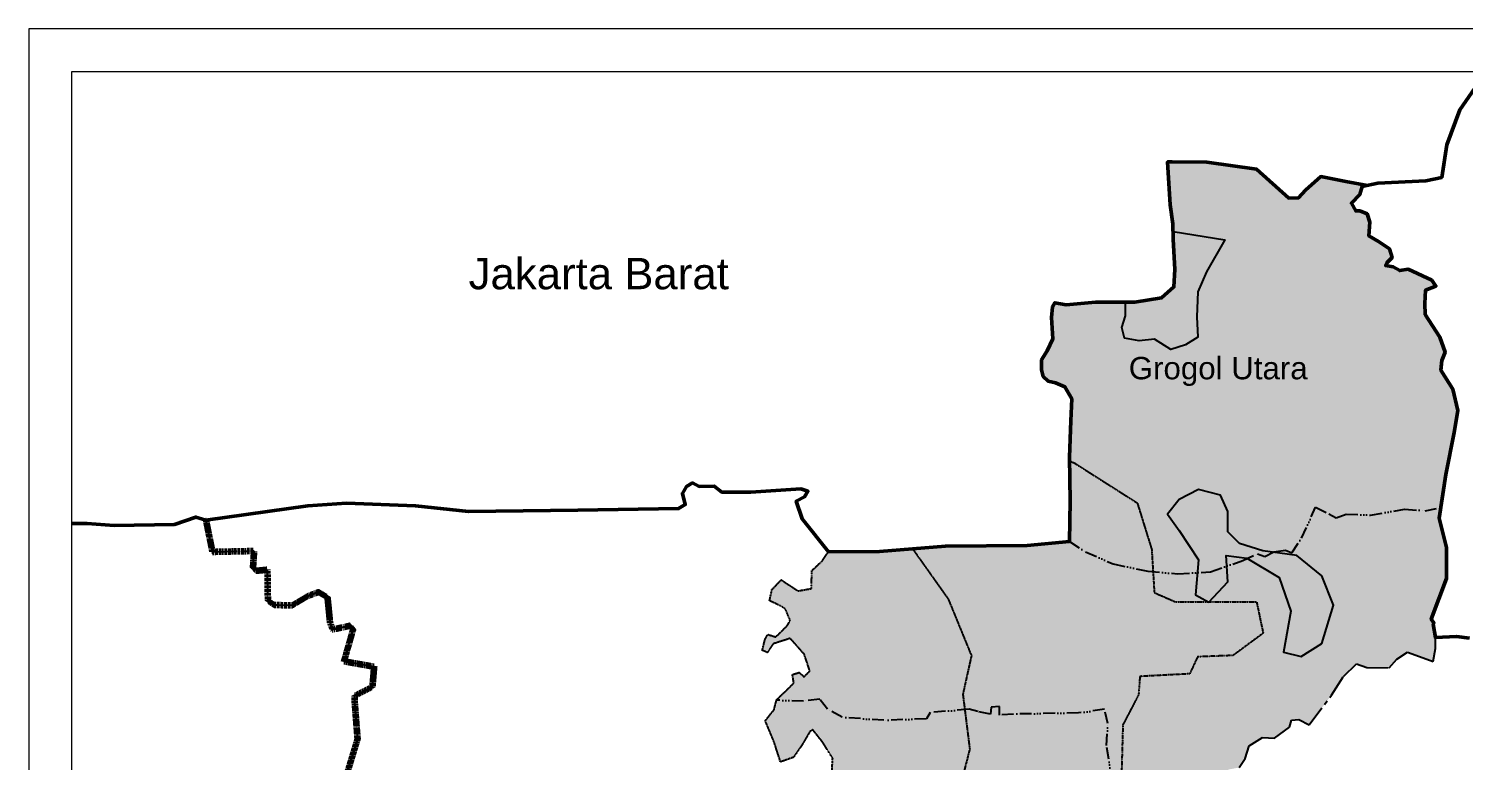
# Model space of a CAD drawing. Header units: inches. Extents: x 1578671 to 3835292, y 1167775 to 2060134.
# Drawn here: x 3235410 to 3381596, y 1922860 to 1997430 of the extents above; entities that cross this region are included whole.
import ezdxf

# ---------------------------------------------------------------- set-up
doc = ezdxf.new("R2010")
doc.units = ezdxf.units.IN
doc.header["$MEASUREMENT"] = 0
doc.linetypes.add('ACAD_ISO14W100', pattern=[24, 12, -3, 0, -3, 0, -3, 0, -3])
doc.linetypes.add('PHANTOM2', pattern=[1.25, 0.625, -0.125, 0.125, -0.125, 0.125, -0.125])
for name, color, linetype in [('Batas Desa', 7, 'ACAD_ISO14W100'), ('Batas Wilayah', 7, 'PHANTOM2'), ('Bbatas Provinsi', 7, 'PHANTOM2')]:
    doc.layers.add(name, color=color, linetype=linetype)
doc.layers.add('Batas Luar', color=7, linetype='Continuous', lineweight=20)
doc.styles.get("Standard").update_dxf_attribs({"font": 'arial.ttf'})

msp = doc.modelspace()

# ---------------------------------------------------------------- hatches: boundary and pattern name
at = {"true_color": 0xc7c8ca}
h = msp.add_hatch(color=9, dxfattribs=at)
h.dxf.hatch_style = 1
h.paths.add_polyline_path([(3348373, 1949093), (3342138, 1953055), (3341475, 1953348), (3341540, 1949322), (3341460, 1945171), (3343108, 1944098), (3345923, 1942871), (3349454, 1942134), (3349980, 1942088), (3349843, 1944355)])
h.paths.add_polyline_path([(3354519, 1933412), (3358127, 1933545), (3361200, 1935814), (3360531, 1939017), (3355696, 1939017), (3355649, 1938966), (3355558, 1939017), (3352248, 1939017), (3350110, 1939951), (3349980, 1942088), (3349454, 1942134), (3345923, 1942871), (3343108, 1944098), (3341460, 1945171), (3337162, 1944763), (3331191, 1944712), (3329106, 1944694), (3327705, 1944602), (3326177, 1944480), (3325471, 1944423), (3329110, 1939295), (3331473, 1933523), (3330598, 1929588), (3330794, 1928022), (3331231, 1928057), (3332123, 1927829), (3333404, 1927555), (3333495, 1928263), (3334342, 1928354), (3334342, 1927463), (3335760, 1927578), (3342392, 1927688), (3345038, 1928059), (3345367, 1926602), (3345253, 1924359), (3345813, 1920607), (3346328, 1920521), (3346742, 1920568), (3346904, 1926472), (3348507, 1929541), (3348640, 1931410), (3353718, 1931677)])
h.paths.add_polyline_path([(3345813, 1920607), (3345253, 1924359), (3345367, 1926602), (3345038, 1928059), (3342392, 1927688), (3335760, 1927578), (3334342, 1927463), (3334342, 1928354), (3333495, 1928263), (3333404, 1927555), (3332123, 1927829), (3331231, 1928057), (3330794, 1928022), (3331298, 1923992), (3330423, 1920581), (3329202, 1915396), (3329552, 1910325), (3329202, 1909275), (3327451, 1911112), (3325438, 1916183), (3321236, 1921955), (3319660, 1920031), (3317034, 1916096), (3317909, 1913997), (3318347, 1911024), (3320885, 1910499), (3321411, 1907176), (3324825, 1906127), (3326926, 1904641), (3328350, 1903462), (3328379, 1903405), (3328705, 1903414), (3328004, 1905468), (3331370, 1905889), (3336675, 1906052), (3340835, 1906472), (3342362, 1905593), (3342993, 1906690), (3344839, 1908721), (3346266, 1910896), (3346290, 1913681), (3345914, 1916629)])
at = {"true_color": 0xeb5a00}
h = msp.add_hatch(color=32, dxfattribs=at)
h.dxf.hatch_style = 1
h.paths.add_polyline_path([(3357594, 1948231), (3356846, 1949875), (3354602, 1950473), (3352657, 1949427), (3351460, 1947933), (3352657, 1946289), (3354602, 1943300), (3354492, 1941986), (3355844, 1942067), (3357505, 1942654), (3357444, 1943748), (3359592, 1943442), (3360626, 1943920), (3361363, 1943629), (3362196, 1944065), (3361184, 1944197), (3358791, 1944944), (3357594, 1946139)])
h.paths.add_polyline_path([(3367169, 1941656), (3364625, 1943748), (3362196, 1944065), (3361363, 1943629), (3360626, 1943920), (3359569, 1943431), (3362830, 1941507), (3364027, 1938070), (3363279, 1933885), (3365074, 1933437), (3367169, 1934782), (3368365, 1938667)])
h.paths.add_polyline_path([(3357505, 1942654), (3355844, 1942067), (3354492, 1941986), (3354303, 1939713), (3355558, 1939017), (3355696, 1939017), (3357594, 1941058)])
at = {"layer": 'Batas Wilayah', "true_color": 0xffff00}
h = msp.add_hatch(color=2, dxfattribs=at)
h.dxf.hatch_style = 1
h.paths.add_polyline_path([(3379828, 1951974), (3380650, 1956262), (3381054, 1958529), (3380526, 1960672), (3379311, 1962613), (3379405, 1963607), (3379747, 1964445), (3379218, 1965998), (3377693, 1968310), (3377662, 1969427), (3377755, 1970794), (3378812, 1971197), (3378377, 1971788), (3375983, 1972905), (3375112, 1972781), (3374459, 1973154), (3373682, 1973278), (3373806, 1973558), (3374335, 1974117), (3374086, 1974986), (3372964, 1975747), (3371969, 1976306), (3372063, 1977704), (3371783, 1978573), (3371068, 1978853), (3370632, 1978853), (3370197, 1979629), (3371068, 1980530), (3371285, 1981337), (3371825, 1981453), (3369622, 1981867), (3367071, 1982347), (3365530, 1980956), (3364798, 1980183), (3363816, 1980169), (3360522, 1983124), (3355476, 1983833), (3351940, 1983855), (3351454, 1983855), (3351738, 1979464), (3352004, 1977545), (3352029, 1975961), (3352213, 1972900), (3352101, 1971117), (3350858, 1969986), (3348127, 1969565), (3344130, 1969565), (3341141, 1969295), (3339986, 1969494), (3339720, 1969073), (3339631, 1968009), (3339755, 1965830), (3339187, 1964589), (3338619, 1963668), (3338619, 1962675), (3338796, 1961966), (3339293, 1961505), (3340039, 1961328), (3340997, 1960938), (3341707, 1959697), (3341601, 1957464), (3341469, 1953753), (3341475, 1953348), (3342138, 1953055), (3348373, 1949093), (3349843, 1944355), (3349980, 1942088), (3352493, 1941866), (3355844, 1942067), (3359129, 1943228), (3360626, 1943920), (3361363, 1943629), (3362302, 1944120), (3363464, 1944277), (3364112, 1944009), (3365117, 1945504), (3366543, 1948657), (3367883, 1947988), (3368643, 1947586), (3369649, 1947943), (3372151, 1947854), (3375615, 1948456), (3377693, 1948300), (3379311, 1948611)])
h.paths.add_polyline_path([(3357673, 1957553), (3360367, 1962287), (3363340, 1964328), (3365013, 1966741), (3368822, 1967391), (3372167, 1965164), (3371981, 1963029), (3370123, 1961080), (3367986, 1959131), (3366221, 1956532), (3363991, 1954212), (3359995, 1954769)], flags=16)
h.paths.add_polyline_path([(3379895, 1941385), (3379866, 1944564), (3379147, 1947545), (3379311, 1948611), (3377693, 1948300), (3375615, 1948456), (3372151, 1947854), (3369649, 1947943), (3368643, 1947586), (3367883, 1947988), (3366543, 1948657), (3365117, 1945504), (3364112, 1944009), (3363464, 1944277), (3362302, 1944120), (3361363, 1943629), (3360626, 1943920), (3359129, 1943228), (3355844, 1942067), (3352493, 1941866), (3349980, 1942088), (3350110, 1939951), (3352248, 1939017), (3360531, 1939017), (3361200, 1935814), (3358127, 1933545), (3354519, 1933412), (3353718, 1931677), (3348640, 1931410), (3348507, 1929541), (3346904, 1926472), (3346742, 1920568), (3347457, 1920650), (3348888, 1920650), (3350610, 1920648), (3353499, 1921505), (3356360, 1922077), (3357162, 1921403), (3357682, 1921923), (3358757, 1922124), (3359361, 1923029), (3359764, 1924337), (3361141, 1925176), (3362356, 1925121), (3363868, 1926227), (3364103, 1926965), (3364841, 1927032), (3365882, 1926462), (3368166, 1929514), (3369380, 1931411), (3370723, 1932686), (3371764, 1932317), (3374048, 1932283), (3374820, 1933155), (3375895, 1933893), (3376768, 1933591), (3378514, 1932920), (3378749, 1934262), (3378762, 1935373), (3378535, 1936726), (3378593, 1936861), (3378322, 1937229)])
h.paths.add_polyline_path([(3355533, 1914495), (3356373, 1915418), (3355637, 1916538), (3355133, 1917398), (3355469, 1917901), (3355007, 1918551), (3356015, 1918992), (3356641, 1920883), (3357162, 1921403), (3356360, 1922077), (3353499, 1921505), (3350610, 1920648), (3348888, 1920650), (3347457, 1920650), (3346742, 1920568), (3346635, 1916682), (3347971, 1908808), (3345833, 1905071), (3345449, 1899934), (3344277, 1898345), (3343391, 1897341), (3343579, 1897205), (3344477, 1896553), (3346192, 1896434), (3347756, 1896325), (3349187, 1896049), (3352497, 1895410), (3354312, 1895274), (3354621, 1895084), (3354242, 1894471), (3354339, 1894136), (3355466, 1894462), (3355896, 1894773), (3357408, 1894787), (3358208, 1895010), (3358060, 1895543), (3358331, 1897251), (3359280, 1897236), (3361073, 1897592), (3363018, 1898604), (3362498, 1899081), (3361911, 1900807), (3361216, 1902517), (3361323, 1903479), (3360145, 1903212), (3359557, 1903372), (3359289, 1904494), (3358379, 1904922), (3356667, 1905350), (3355436, 1906632), (3354740, 1906846), (3353884, 1908022), (3353617, 1908770), (3353724, 1909304), (3354955, 1910213), (3354526, 1912137), (3355448, 1912996)])
at = {"layer": 'Batas Wilayah'}
h = msp.add_hatch(color=3, dxfattribs=at)
h.dxf.hatch_style = 1
h.paths.add_polyline_path([(3354452, 1968052), (3354550, 1970604), (3355434, 1972664), (3357301, 1975902), (3352017, 1976753), (3352029, 1975961), (3352213, 1972900), (3352101, 1971117), (3350858, 1969986), (3348127, 1969565), (3347183, 1969565), (3347183, 1968151), (3346790, 1966973), (3347084, 1965894), (3348558, 1965599), (3350130, 1965795), (3351800, 1964716), (3353273, 1965207), (3354550, 1965992)])
at = {"layer": 'Batas Wilayah', "true_color": 0xffff00}
h = msp.add_hatch(color=2, dxfattribs=at)
h.dxf.hatch_style = 1
h.paths.add_polyline_path([(3371981, 1963029), (3372167, 1965164), (3368822, 1967391), (3365013, 1966741), (3363340, 1964328), (3360367, 1962287), (3357673, 1957553), (3359995, 1954769), (3363991, 1954212), (3366221, 1956532), (3367986, 1959131), (3370123, 1961080)])
h.paths.add_polyline_path([(3353537, 1870704), (3354218, 1872632), (3353537, 1874446), (3350350, 1875380), (3347238, 1874503), (3344372, 1873695), (3344682, 1867663), (3344755, 1867367), (3349102, 1867280), (3352258, 1867216), (3353481, 1868437)])
h.paths.add_polyline_path([(3352005, 1866963), (3352258, 1867216), (3349102, 1867280), (3344755, 1867367), (3345649, 1863726), (3347521, 1863391), (3349451, 1864298), (3351608, 1864638)])
h.paths.add_polyline_path([(3369546, 1841551), (3369588, 1842313), (3369079, 1842884), (3369101, 1843963), (3369079, 1844757), (3365298, 1843630), (3363531, 1844940), (3362733, 1843972), (3362619, 1842549), (3363417, 1841467), (3362106, 1839816), (3363189, 1838222), (3363246, 1836514), (3363075, 1835318), (3365582, 1835931), (3365597, 1836281), (3366303, 1837606), (3366600, 1838304), (3366981, 1838981), (3367829, 1839447), (3368571, 1839912)])
at = {"layer": 'Batas Wilayah'}
h = msp.add_hatch(color=2, dxfattribs=at)
h.dxf.hatch_style = 1
h.paths.add_polyline_path([(3329110, 1939295), (3325471, 1944423), (3322123, 1944155), (3316895, 1944120), (3316284, 1943197), (3315220, 1942194), (3315161, 1940364), (3313802, 1940128), (3312088, 1941250), (3311143, 1940246), (3310907, 1939125), (3312029, 1938594), (3312502, 1938299), (3313005, 1937133), (3312710, 1936580), (3311527, 1935435), (3310714, 1935694), (3310455, 1935214), (3310159, 1934070), (3310677, 1933848), (3311268, 1934734), (3313005, 1935288), (3314447, 1933663), (3315001, 1931966), (3314410, 1931375), (3313929, 1931818), (3313227, 1931596), (3313375, 1930747), (3311613, 1928998), (3314357, 1928887), (3316027, 1929093), (3316805, 1928087), (3318292, 1927242), (3322561, 1926938), (3326884, 1927098), (3327273, 1927737), (3330794, 1928022), (3330598, 1929588), (3331473, 1933523)])
at = {"layer": 'Batas Wilayah', "true_color": 0xffff00}
h = msp.add_hatch(color=2, dxfattribs=at)
h.dxf.hatch_style = 1
h.paths.add_polyline_path([(3331298, 1923992), (3330794, 1928022), (3327273, 1927737), (3326884, 1927098), (3322561, 1926938), (3318292, 1927242), (3316805, 1928087), (3316027, 1929093), (3314357, 1928887), (3311613, 1928998), (3311354, 1928002), (3310468, 1926896), (3311354, 1924757), (3312019, 1922691), (3313348, 1923171), (3314235, 1924462), (3315010, 1925789), (3315306, 1925974), (3316303, 1924720), (3317337, 1923060), (3317189, 1920552), (3317411, 1920110), (3316598, 1919556), (3315638, 1919778), (3314862, 1919630), (3313865, 1919483), (3312794, 1919630), (3311485, 1917907), (3311355, 1916853), (3311673, 1914775), (3312670, 1914559), (3313522, 1914905), (3313696, 1915598), (3314288, 1916478), (3315243, 1916054), (3314463, 1915260), (3314477, 1914755), (3315455, 1914162), (3316221, 1913162), (3315632, 1912573), (3315278, 1912926), (3314572, 1912691), (3314513, 1912338), (3314689, 1911162), (3314042, 1910162), (3314100, 1908985), (3316339, 1907632), (3317929, 1907573), (3319402, 1905514), (3319225, 1904044), (3319284, 1903338), (3321712, 1903213), (3324211, 1903285), (3326274, 1903344), (3328379, 1903405), (3328350, 1903462), (3326926, 1904641), (3324825, 1906127), (3321411, 1907176), (3320885, 1910499), (3318347, 1911024), (3317909, 1913997), (3317034, 1916096), (3319660, 1920031), (3321236, 1921955), (3325438, 1916183), (3327451, 1911112), (3329202, 1909275), (3329552, 1910325), (3329202, 1915396), (3330423, 1920581)])
h.paths.add_polyline_path([(3331026, 1893568), (3331775, 1894004), (3332253, 1893184), (3332409, 1894092), (3333013, 1896284), (3332519, 1897763), (3329502, 1899407), (3329283, 1901599), (3328379, 1903405), (3326274, 1903344), (3324211, 1903285), (3321712, 1903213), (3319284, 1903338), (3319343, 1902632), (3322173, 1899587), (3321230, 1898940), (3319994, 1898881), (3319581, 1897587), (3319935, 1896528), (3319405, 1896469), (3318933, 1897175), (3317638, 1896999), (3316047, 1894352), (3316459, 1893175), (3318050, 1891646), (3318227, 1890763), (3317877, 1890189), (3320292, 1889552), (3321421, 1889841), (3321951, 1889576), (3321335, 1888344), (3322497, 1888084), (3322852, 1888605), (3322331, 1889623), (3323990, 1889599), (3325437, 1889291), (3328140, 1890831)])

# ---------------------------------------------------------------- linework, layer by layer
for points in [[(3352017, 1976753), (3357301, 1975902), (3355434, 1972664), (3354550, 1970604), (3354452, 1968052), (3354550, 1965992), (3353273, 1965207), (3351800, 1964716), (3350130, 1965795), (3348558, 1965599), (3347084, 1965894), (3346790, 1966973), (3347183, 1968151), (3347183, 1969565)], [(3352657, 1946289), (3354602, 1943300), (3354303, 1939713), (3355649, 1938966), (3357594, 1941058), (3357444, 1943748), (3359539, 1943449), (3362830, 1941507), (3364027, 1938070), (3363279, 1933885), (3365074, 1933437), (3367169, 1934782), (3368365, 1938667), (3367169, 1941656), (3364625, 1943748), (3361184, 1944197), (3358791, 1944944), (3357594, 1946139), (3357594, 1948231), (3356846, 1949875), (3354602, 1950473), (3352657, 1949427), (3351460, 1947933), (3352657, 1946289)]]:
    msp.add_lwpolyline(points)
at = {"layer": 'Batas Desa', "ltscale": 100}
for points in [[(3371825, 1981453), (3369622, 1981867), (3367071, 1982347), (3365530, 1980956), (3364798, 1980183), (3363816, 1980169), (3360522, 1983124), (3355476, 1983833), (3351940, 1983855), (3351454, 1983855), (3351738, 1979464), (3352004, 1977545), (3352029, 1975961), (3352213, 1972900), (3352101, 1971117), (3350858, 1969986), (3348127, 1969565), (3344130, 1969565), (3341141, 1969295), (3339986, 1969494), (3339720, 1969073), (3339631, 1968009), (3339755, 1965830), (3339187, 1964589), (3338619, 1963668), (3338619, 1962675), (3338796, 1961966), (3339293, 1961505), (3340039, 1961328), (3340997, 1960938), (3341707, 1959697), (3341601, 1957464), (3341469, 1953753), (3341540, 1949322), (3341460, 1945171), (3343108, 1944098), (3345923, 1942871), (3349454, 1942134), (3352493, 1941866), (3355844, 1942067), (3359129, 1943228), (3360626, 1943920), (3361363, 1943629), (3362302, 1944120), (3363464, 1944277), (3364112, 1944009), (3365117, 1945504), (3366543, 1948657), (3367883, 1947988), (3368643, 1947586), (3369649, 1947943), (3372151, 1947854), (3375615, 1948456), (3377693, 1948300), (3379311, 1948611)], [(3345813, 1920607), (3345253, 1924359), (3345367, 1926602), (3345038, 1928059), (3342392, 1927688), (3335760, 1927578), (3334342, 1927463), (3334342, 1928354), (3333495, 1928263), (3333404, 1927555), (3332123, 1927829), (3331231, 1928057), (3327273, 1927737), (3326884, 1927098), (3322561, 1926938), (3318292, 1927242), (3316805, 1928087), (3316027, 1929093), (3314357, 1928887), (3311613, 1928998)]]:
    msp.add_lwpolyline(points, dxfattribs=at)
at = {"layer": 'Batas Luar'}
for points in [[(3535351, 1997430), (3235410, 1997430), (3235410, 1786997), (3535351, 1786997)], [(3239821, 1993078), (3451379, 1993078), (3451379, 1792078), (3239821, 1792078)]]:
    msp.add_lwpolyline(points, close=True, dxfattribs=at)
at = {"layer": 'Batas Wilayah', "color": 251, "linetype": 'ByBlock', "lineweight": 50, "ltscale": 3500, "true_color": 0x636466}
msp.add_lwpolyline([(3382242, 1935312), (3380918, 1935465), (3378762, 1935373), (3378535, 1936726), (3378593, 1936861), (3378322, 1937229), (3379895, 1941385), (3379866, 1944564), (3379147, 1947545), (3379828, 1951974), (3380650, 1956262), (3381054, 1958529), (3380526, 1960672), (3379311, 1962613), (3379405, 1963607), (3379747, 1964445), (3379218, 1965998), (3377693, 1968310), (3377662, 1969427), (3377755, 1970794), (3378812, 1971197), (3378377, 1971788), (3375983, 1972905), (3375112, 1972781), (3374459, 1973154), (3373682, 1973278), (3373806, 1973558), (3374335, 1974117), (3374086, 1974986), (3372964, 1975747), (3371969, 1976306), (3372063, 1977704), (3371783, 1978573), (3371068, 1978853), (3370632, 1978853), (3370197, 1979629), (3371068, 1980530), (3371285, 1981337), (3372871, 1981679), (3377784, 1981927), (3379401, 1982269), (3379932, 1985577), (3381238, 1989148), (3383383, 1992254)], dxfattribs=at)
at = {"layer": 'Batas Wilayah', "ltscale": 3500}
for points in [[(3382242, 1935312), (3380918, 1935465), (3378762, 1935373), (3378535, 1936726), (3378593, 1936861), (3378322, 1937229), (3379895, 1941385), (3379866, 1944564), (3379147, 1947545), (3379828, 1951974), (3380650, 1956262), (3381054, 1958529), (3380526, 1960672), (3379311, 1962613), (3379405, 1963607), (3379747, 1964445), (3379218, 1965998), (3377693, 1968310), (3377662, 1969427), (3377755, 1970794), (3378812, 1971197), (3378377, 1971788), (3375983, 1972905), (3375112, 1972781), (3374459, 1973154), (3373682, 1973278), (3373806, 1973558), (3374335, 1974117), (3374086, 1974986), (3372964, 1975747), (3371969, 1976306), (3372063, 1977704), (3371783, 1978573), (3371068, 1978853), (3370632, 1978853), (3370197, 1979629), (3371068, 1980530), (3371285, 1981337), (3372871, 1981679), (3377784, 1981927), (3379401, 1982269), (3379932, 1985577), (3381238, 1989148), (3383383, 1992254)], [(3358757, 1922124), (3359361, 1923029), (3359764, 1924337), (3361141, 1925176), (3362356, 1925121), (3363868, 1926227), (3364103, 1926965), (3364841, 1927032), (3365882, 1926462), (3368166, 1929514), (3369380, 1931411), (3370723, 1932686), (3371764, 1932317), (3374048, 1932283), (3374820, 1933155), (3375895, 1933893), (3376768, 1933591), (3378514, 1932920), (3378749, 1934262), (3378762, 1935373)]]:
    msp.add_lwpolyline(points, dxfattribs=at)
at = {"layer": 'Batas Wilayah', "color": 251, "linetype": 'ByBlock', "lineweight": 50, "ltscale": 4000, "true_color": 0x636466}
msp.add_lwpolyline([(3371825, 1981453), (3369622, 1981867), (3367071, 1982347), (3365530, 1980956), (3364798, 1980183), (3363816, 1980169), (3360522, 1983124), (3355476, 1983833), (3351940, 1983855), (3351454, 1983855), (3351738, 1979464), (3352004, 1977545), (3352029, 1975961), (3352213, 1972900), (3352101, 1971117), (3350858, 1969986), (3348127, 1969565), (3344130, 1969565), (3341141, 1969295), (3339986, 1969494), (3339720, 1969073), (3339631, 1968009), (3339755, 1965830), (3339187, 1964589), (3338619, 1963668), (3338619, 1962675), (3338796, 1961966), (3339293, 1961505), (3340039, 1961328), (3340997, 1960938), (3341707, 1959697), (3341601, 1957464), (3341469, 1953753), (3341540, 1949322), (3341460, 1945171)], dxfattribs=at)
at = {"layer": 'Batas Wilayah', "ltscale": 4000}
msp.add_lwpolyline([(3371825, 1981453), (3369622, 1981867), (3367071, 1982347), (3365530, 1980956), (3364798, 1980183), (3363816, 1980169), (3360522, 1983124), (3355476, 1983833), (3351940, 1983855), (3351454, 1983855), (3351738, 1979464), (3352004, 1977545), (3352029, 1975961), (3352213, 1972900), (3352101, 1971117), (3350858, 1969986), (3348127, 1969565), (3344130, 1969565), (3341141, 1969295), (3339986, 1969494), (3339720, 1969073), (3339631, 1968009), (3339755, 1965830), (3339187, 1964589), (3338619, 1963668), (3338619, 1962675), (3338796, 1961966), (3339293, 1961505), (3340039, 1961328), (3340997, 1960938), (3341707, 1959697), (3341601, 1957464), (3341469, 1953753), (3341540, 1949322), (3341460, 1945171)], dxfattribs=at)
at = {"layer": 'Batas Wilayah'}
for points in [[(3342138, 1953055), (3341475, 1953348), (3341460, 1945171), (3337162, 1944763), (3331191, 1944712), (3329106, 1944694), (3327705, 1944602), (3326177, 1944480), (3325471, 1944423)], [(3341868, 1953227), (3348373, 1949093), (3349843, 1944355), (3350110, 1939951), (3352248, 1939017), (3360531, 1939017), (3361200, 1935814), (3358127, 1933545), (3354519, 1933412), (3353718, 1931677), (3348640, 1931410), (3348507, 1929541), (3346904, 1926472), (3346635, 1916682)], [(3341460, 1945171), (3337162, 1944763), (3328819, 1944692), (3322123, 1944155), (3316895, 1944120), (3314233, 1947487), (3313624, 1949275), (3314448, 1949704), (3314806, 1950277), (3314090, 1950527), (3309005, 1950205), (3306033, 1950205), (3305245, 1950813), (3303741, 1950777), (3303061, 1951135), (3302452, 1950777), (3302023, 1950062), (3302309, 1948918), (3301629, 1948524), (3291356, 1948349), (3280237, 1948203), (3274824, 1948788), (3267802, 1949080), (3263852, 1948788), (3253464, 1947327), (3252455, 1947656), (3250266, 1946904), (3244128, 1946796), (3241364, 1947011), (3239821, 1947011)], [(3325471, 1944423), (3329110, 1939295), (3331473, 1933523), (3330598, 1929588), (3331298, 1923992), (3330423, 1920581)], [(3317189, 1920552), (3317337, 1923060), (3316303, 1924720), (3315306, 1925974), (3315010, 1925789), (3314235, 1924462), (3313348, 1923171), (3312019, 1922691), (3311354, 1924757), (3310468, 1926896), (3311354, 1928002), (3311613, 1928998), (3313375, 1930747), (3313227, 1931596), (3313929, 1931818), (3314410, 1931375), (3315001, 1931966), (3314447, 1933663), (3313005, 1935288), (3311268, 1934734), (3310677, 1933848), (3310159, 1934070), (3310455, 1935214), (3310714, 1935694), (3311527, 1935435), (3312710, 1936580), (3313005, 1937133), (3312502, 1938299), (3312029, 1938594), (3310907, 1939125), (3311143, 1940246), (3312088, 1941250), (3313802, 1940128), (3315161, 1940364), (3315220, 1942194), (3316284, 1943197), (3316895, 1944120)]]:
    msp.add_lwpolyline(points, dxfattribs=at)
at = {"layer": 'Batas Wilayah', "color": 251, "linetype": 'ByBlock', "lineweight": 50, "true_color": 0x636466}
msp.add_lwpolyline([(3341460, 1945171), (3337162, 1944763), (3328819, 1944692), (3322123, 1944155), (3316895, 1944120), (3314233, 1947487), (3313624, 1949275), (3314448, 1949704), (3314806, 1950277), (3314090, 1950527), (3309005, 1950205), (3306033, 1950205), (3305245, 1950813), (3303741, 1950777), (3303061, 1951135), (3302452, 1950777), (3302023, 1950062), (3302309, 1948918), (3301629, 1948524), (3291356, 1948349), (3280237, 1948203), (3274824, 1948788), (3267802, 1949080), (3263852, 1948788), (3253464, 1947327), (3252455, 1947656), (3250266, 1946904), (3244128, 1946796), (3241364, 1947011), (3239821, 1947011)], dxfattribs=at)
at = {"layer": 'Batas Wilayah', "color": 251, "lineweight": 100, "true_color": 0x636466, "transparency": 33554585}
msp.add_lwpolyline([(3253464, 1947327), (3254116, 1944118), (3258364, 1944208), (3258252, 1942530), (3258614, 1942191), (3259721, 1942304), (3259768, 1939159), (3260446, 1938708), (3262254, 1938662), (3263835, 1939610), (3264942, 1940016), (3265846, 1939497), (3266095, 1936925), (3266366, 1936203), (3268128, 1936586), (3268444, 1936180), (3267526, 1932963), (3270599, 1932421), (3270418, 1930323), (3268610, 1929420), (3268613, 1928819), (3268907, 1925028), (3267754, 1921247)], dxfattribs=at)
at = {"layer": 'Bbatas Provinsi', "ltscale": 4000, "transparency": 33554687}
msp.add_lwpolyline([(3253464, 1947327), (3254116, 1944118), (3258364, 1944208), (3258252, 1942530), (3258614, 1942191), (3259721, 1942304), (3259768, 1939159), (3260446, 1938708), (3262254, 1938662), (3263835, 1939610), (3264942, 1940016), (3265846, 1939497), (3266095, 1936925), (3266366, 1936203), (3268128, 1936586), (3268444, 1936180), (3267526, 1932963), (3270599, 1932421), (3270418, 1930323), (3268610, 1929420), (3268613, 1928819), (3268907, 1925028), (3267754, 1921247)], dxfattribs=at)

# ---------------------------------------------------------------- texts
at = {"layer": 'Batas Wilayah', "attachment_point": 1}
for s, width, gutter_width, insert, char_height in [('Jakarta Barat', 26313.56, 15957, (3280241, 1974064), 3191.33), ('Grogol Utara', 18795.76, 11398, (3347506, 1963973), 2279.57)]:
    msp.add_mtext_dynamic_manual_height_columns(s, width=width, gutter_width=gutter_width, heights=[0], dxfattribs=dict(at, insert=insert, char_height=char_height))

doc.saveas('drawing.dxf')
